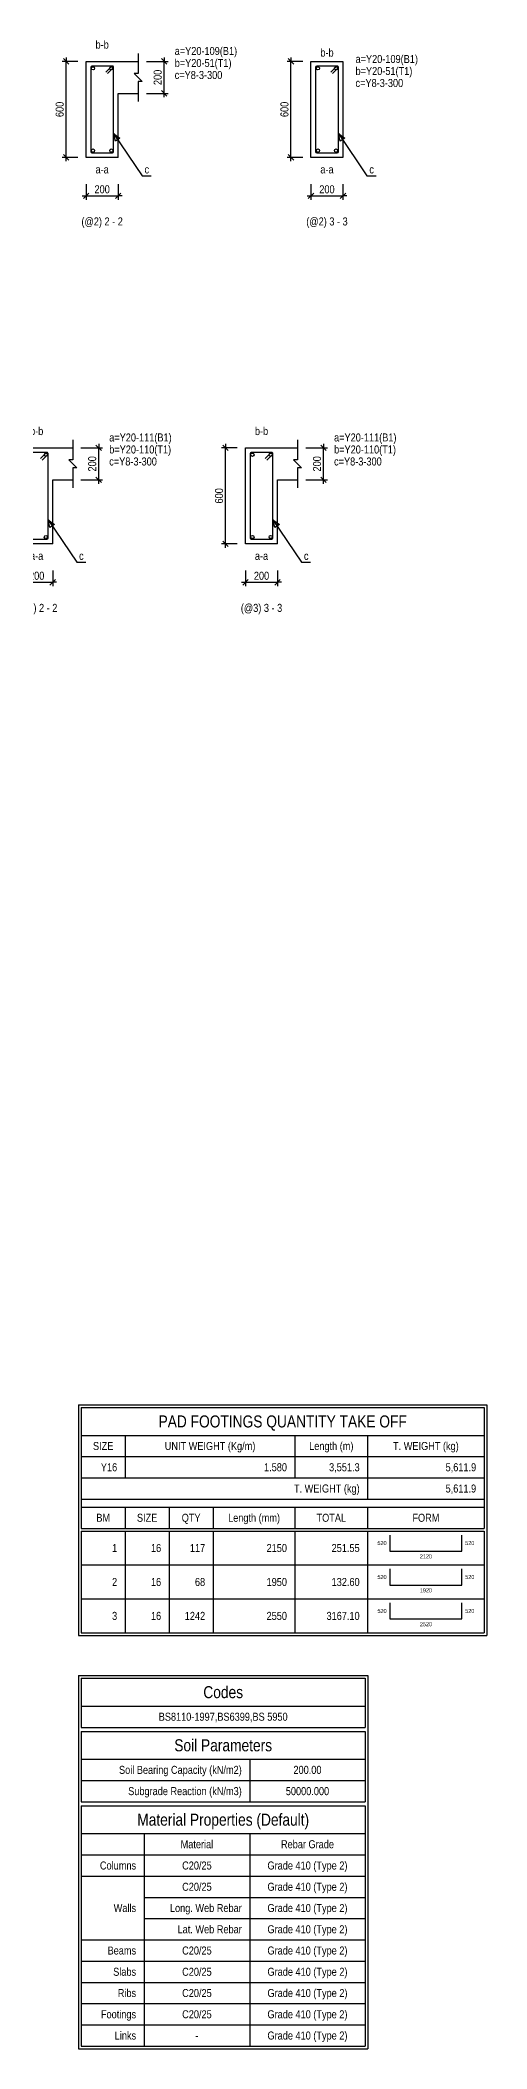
# Model space of a CAD drawing. Extents: x 0 to 206258, y -403073 to 0.
# Drawn here: x 47675 to 53258, y -402643 to -377539 of the extents above; entities that cross this region are included whole.
import ezdxf
from ezdxf.enums import TextEntityAlignment as Align

# ---------------------------------------------------------------- set-up
doc = ezdxf.new("R2010")
doc.units = 0
doc.header["$LTSCALE"] = 1000
for name, color, linetype, true_color in [('Beam Line(D)', 112, 'Continuous', 0x00bd5e), ('Link Label', 94, 'Continuous', 0x008100), ('Quantity Table Line', 171, 'Continuous', 0xaaaaff), ('Quantity Table Rebar Line', 112, 'Continuous', 0x00bd5e), ('Quantity Table Text', 8, 'Continuous', 0x414141)]:
    doc.layers.add(name, color=color, linetype=linetype, true_color=true_color)
for name, color, linetype in [('Break Line', 5, 'Continuous'), ('Dimension Line', 5, 'Continuous'), ('Leader Line', 5, 'Continuous'), ('Link Line', 3, 'Continuous'), ('Quantity Table Header', 1, 'Continuous'), ('Quantity Table Title', 1, 'Continuous'), ('Rebar Label', 6, 'Continuous'), ('Rebar Line', 7, 'Continuous'), ('Section Label', 1, 'Continuous'), ('Section Small Text', 5, 'Continuous'), ('Top Rebar Label', 6, 'Continuous')]:
    doc.layers.add(name, color=color, linetype=linetype)
doc.styles.add('Dimension Text', font='ARIALN.TTF', dxfattribs={"height": 100})
doc.styles.add('Link Label', font='ARIALN.TTF', dxfattribs={"height": 100})
doc.styles.add('Quantity Table Header', font='ARIALN.TTF', dxfattribs={"height": 100})
doc.styles.add('Quantity Table Text', font='ARIALN.TTF', dxfattribs={"height": 100})
doc.styles.add('Quantity Table Title', font='ARIALN.TTF', dxfattribs={"height": 150})
doc.styles.add('Rebar Label', font='ARIALN.TTF', dxfattribs={"height": 100})
doc.styles.add('Section Label', font='ARIALN.TTF', dxfattribs={"height": 100})
doc.styles.add('Section Small Text', font='ARIALN.TTF', dxfattribs={"height": 50})
doc.styles.add('Top Rebar Label', font='ARIALN.TTF', dxfattribs={"height": 100})
doc.dimstyles.new('BEAM', dxfattribs={"dimtxt": 100, "dimasz": 30, "dimexe": 48.3, "dimexo": 103.5, "dimgap": 30, "dimtad": 1, "dimtoh": 1, "dimdec": 1, "dimlfac": 0.5, "dimdsep": 46, "dimtxsty": 'Dimension Text', "dimblk": 'PCDIM_TICK', "dimcen": 0.09, "dimclrd": 5, "dimclre": 5, "dimclrt": 5, "dimadec": 1, "dimazin": 0, "dimtp": 1, "dimtm": 1, "dimtfac": 1, "dimtdec": 4, "dimtofl": 0, "dimtmove": 0, "dimatfit": 3, "dimfxl": 1, "dimtolj": 1, "dimtzin": 0, "dimarcsym": 0})

# ---------------------------------------------------------------- blocks, each defined once
blk = doc.blocks.new('PCDIM_TICK')
at = {"layer": 'Dimension Line', "color": 0, "transparency": 33554687}
for p, q in [((1.15, 1.15), (-1.15, -1.15)), ((1.61, 0), (0, 0))]:
    blk.add_line(p, q, dxfattribs=at)
blk = doc.blocks.new('*U4425')
at = {"layer": 'Dimension Line', "color": 5, "true_color": 0x0000ff, "transparency": 16777216}
for p, q in [((49004, -377804), (49274, -377804)), ((49225, -378204), (49225, -377804)), ((49004, -378204), (49274, -378204))]:
    blk.add_line(p, q, dxfattribs=at)
at = {"layer": 'Dimension Line', "color": 5, "true_color": 0x0000ff, "transparency": 16777216, "xscale": 30, "yscale": 30}
for p, rotation in [((49225, -377804), 89.99999999999447), ((49225, -378204), 269.9999999999834)]:
    blk.add_blockref('PCDIM_TICK', p, dxfattribs=dict(at, rotation=rotation))
at = {"layer": 'Dimension Line', "color": 5, "true_color": 0x0000ff, "transparency": 16777216, "insert": (49195, -378004), "char_height": 100, "width": 182.77, "attachment_point": 8, "rotation": 90, "style": 'Dimension Text'}
blk.add_mtext('200', dxfattribs=at)
blk = doc.blocks.new('*U4426')
at = {"layer": 'Dimension Line', "color": 5, "true_color": 0x0000ff, "transparency": 16777216}
for p, q in [((48147, -377804), (47952, -377804)), ((48000, -379004), (48000, -377804)), ((48147, -379004), (47952, -379004))]:
    blk.add_line(p, q, dxfattribs=at)
at = {"layer": 'Dimension Line', "color": 5, "true_color": 0x0000ff, "transparency": 16777216, "xscale": 30, "yscale": 30}
for p, rotation in [((48000, -377804), 89.99999999999447), ((48000, -379004), 269.9999999999834)]:
    blk.add_blockref('PCDIM_TICK', p, dxfattribs=dict(at, rotation=rotation))
at = {"layer": 'Dimension Line', "color": 5, "true_color": 0x0000ff, "transparency": 16777216, "insert": (47970, -378404), "char_height": 100, "width": 181.97, "attachment_point": 8, "rotation": 90, "style": 'Dimension Text'}
blk.add_mtext('600', dxfattribs=at)
blk = doc.blocks.new('*U4427')
at = {"layer": 'Dimension Line', "color": 5, "true_color": 0x0000ff, "transparency": 16777216}
for p, q in [((48250, -379338), (48250, -379533)), ((48250, -379484), (48650, -379484)), ((48650, -379338), (48650, -379533))]:
    blk.add_line(p, q, dxfattribs=at)
at = {"layer": 'Dimension Line', "color": 5, "true_color": 0x0000ff, "transparency": 16777216, "xscale": 30, "yscale": 30, "rotation": 180.0000000000004}
blk.add_blockref('PCDIM_TICK', (48250, -379484), dxfattribs=at)
at = {"layer": 'Dimension Line', "color": 5, "true_color": 0x0000ff, "transparency": 16777216, "xscale": 30, "yscale": 30}
blk.add_blockref('PCDIM_TICK', (48650, -379484), dxfattribs=at)
at = {"layer": 'Dimension Line', "color": 5, "true_color": 0x0000ff, "transparency": 16777216, "insert": (48450, -379454), "char_height": 100, "width": 182.77, "attachment_point": 8, "style": 'Dimension Text'}
blk.add_mtext('200', dxfattribs=at)
blk = doc.blocks.new('*U4428')
at = {"layer": 'Dimension Line', "color": 5, "true_color": 0x0000ff, "transparency": 16777216}
for p, q in [((50957, -377804), (50762, -377804)), ((50810, -379004), (50810, -377804)), ((50957, -379004), (50762, -379004))]:
    blk.add_line(p, q, dxfattribs=at)
at = {"layer": 'Dimension Line', "color": 5, "true_color": 0x0000ff, "transparency": 16777216, "xscale": 30, "yscale": 30}
for p, rotation in [((50810, -377804), 89.99999999999447), ((50810, -379004), 269.9999999999834)]:
    blk.add_blockref('PCDIM_TICK', p, dxfattribs=dict(at, rotation=rotation))
at = {"layer": 'Dimension Line', "color": 5, "true_color": 0x0000ff, "transparency": 16777216, "insert": (50780, -378404), "char_height": 100, "width": 181.97, "attachment_point": 8, "rotation": 90, "style": 'Dimension Text'}
blk.add_mtext('600', dxfattribs=at)
blk = doc.blocks.new('*U4429')
at = {"layer": 'Dimension Line', "color": 5, "true_color": 0x0000ff, "transparency": 16777216}
for p, q in [((51060, -379338), (51060, -379533)), ((51060, -379484), (51460, -379484)), ((51460, -379338), (51460, -379533))]:
    blk.add_line(p, q, dxfattribs=at)
at = {"layer": 'Dimension Line', "color": 5, "true_color": 0x0000ff, "transparency": 16777216, "xscale": 30, "yscale": 30, "rotation": 180.0000000000004}
blk.add_blockref('PCDIM_TICK', (51060, -379484), dxfattribs=at)
at = {"layer": 'Dimension Line', "color": 5, "true_color": 0x0000ff, "transparency": 16777216, "xscale": 30, "yscale": 30}
blk.add_blockref('PCDIM_TICK', (51460, -379484), dxfattribs=at)
at = {"layer": 'Dimension Line', "color": 5, "true_color": 0x0000ff, "transparency": 16777216, "insert": (51260, -379454), "char_height": 100, "width": 182.77, "attachment_point": 8, "style": 'Dimension Text'}
blk.add_mtext('200', dxfattribs=at)
blk = doc.blocks.new('*U4460')
at = {"layer": 'Dimension Line', "color": 5, "true_color": 0x0000ff, "transparency": 16777216}
for p, q in [((48185, -382634), (48455, -382634)), ((48407, -383034), (48407, -382634)), ((48185, -383034), (48455, -383034))]:
    blk.add_line(p, q, dxfattribs=at)
at = {"layer": 'Dimension Line', "color": 5, "true_color": 0x0000ff, "transparency": 16777216, "xscale": 30, "yscale": 30}
for p, rotation in [((48407, -382634), 89.99999999999447), ((48407, -383034), 269.9999999999834)]:
    blk.add_blockref('PCDIM_TICK', p, dxfattribs=dict(at, rotation=rotation))
at = {"layer": 'Dimension Line', "color": 5, "true_color": 0x0000ff, "transparency": 16777216, "insert": (48377, -382834), "char_height": 100, "width": 182.77, "attachment_point": 8, "rotation": 90, "style": 'Dimension Text'}
blk.add_mtext('200', dxfattribs=at)
blk = doc.blocks.new('*U4462')
at = {"layer": 'Dimension Line', "color": 5, "true_color": 0x0000ff, "transparency": 16777216}
for p, q in [((47432, -384168), (47432, -384363)), ((47432, -384314), (47832, -384314)), ((47832, -384168), (47832, -384363))]:
    blk.add_line(p, q, dxfattribs=at)
at = {"layer": 'Dimension Line', "color": 5, "true_color": 0x0000ff, "transparency": 16777216, "xscale": 30, "yscale": 30, "rotation": 180.0000000000004}
blk.add_blockref('PCDIM_TICK', (47432, -384314), dxfattribs=at)
at = {"layer": 'Dimension Line', "color": 5, "true_color": 0x0000ff, "transparency": 16777216, "xscale": 30, "yscale": 30}
blk.add_blockref('PCDIM_TICK', (47832, -384314), dxfattribs=at)
at = {"layer": 'Dimension Line', "color": 5, "true_color": 0x0000ff, "transparency": 16777216, "insert": (47632, -384284), "char_height": 100, "width": 182.77, "attachment_point": 8, "style": 'Dimension Text'}
blk.add_mtext('200', dxfattribs=at)
blk = doc.blocks.new('*U4463')
at = {"layer": 'Dimension Line', "color": 5, "true_color": 0x0000ff, "transparency": 16777216}
for p, q in [((50996, -382634), (51265, -382634)), ((51217, -383034), (51217, -382634)), ((50996, -383034), (51265, -383034))]:
    blk.add_line(p, q, dxfattribs=at)
at = {"layer": 'Dimension Line', "color": 5, "true_color": 0x0000ff, "transparency": 16777216, "xscale": 30, "yscale": 30}
for p, rotation in [((51217, -382634), 89.99999999999447), ((51217, -383034), 269.9999999999834)]:
    blk.add_blockref('PCDIM_TICK', p, dxfattribs=dict(at, rotation=rotation))
at = {"layer": 'Dimension Line', "color": 5, "true_color": 0x0000ff, "transparency": 16777216, "insert": (51187, -382834), "char_height": 100, "width": 182.77, "attachment_point": 8, "rotation": 90, "style": 'Dimension Text'}
blk.add_mtext('200', dxfattribs=at)
blk = doc.blocks.new('*U4464')
at = {"layer": 'Dimension Line', "color": 5, "true_color": 0x0000ff, "transparency": 16777216}
for p, q in [((50139, -382634), (49944, -382634)), ((49992, -383834), (49992, -382634)), ((50139, -383834), (49944, -383834))]:
    blk.add_line(p, q, dxfattribs=at)
at = {"layer": 'Dimension Line', "color": 5, "true_color": 0x0000ff, "transparency": 16777216, "xscale": 30, "yscale": 30}
for p, rotation in [((49992, -382634), 89.99999999999447), ((49992, -383834), 269.9999999999834)]:
    blk.add_blockref('PCDIM_TICK', p, dxfattribs=dict(at, rotation=rotation))
at = {"layer": 'Dimension Line', "color": 5, "true_color": 0x0000ff, "transparency": 16777216, "insert": (49962, -383234), "char_height": 100, "width": 181.97, "attachment_point": 8, "rotation": 90, "style": 'Dimension Text'}
blk.add_mtext('600', dxfattribs=at)
blk = doc.blocks.new('*U4465')
at = {"layer": 'Dimension Line', "color": 5, "true_color": 0x0000ff, "transparency": 16777216}
for p, q in [((50242, -384168), (50242, -384363)), ((50242, -384314), (50642, -384314)), ((50642, -384168), (50642, -384363))]:
    blk.add_line(p, q, dxfattribs=at)
at = {"layer": 'Dimension Line', "color": 5, "true_color": 0x0000ff, "transparency": 16777216, "xscale": 30, "yscale": 30, "rotation": 180.0000000000004}
blk.add_blockref('PCDIM_TICK', (50242, -384314), dxfattribs=at)
at = {"layer": 'Dimension Line', "color": 5, "true_color": 0x0000ff, "transparency": 16777216, "xscale": 30, "yscale": 30}
blk.add_blockref('PCDIM_TICK', (50642, -384314), dxfattribs=at)
at = {"layer": 'Dimension Line', "color": 5, "true_color": 0x0000ff, "transparency": 16777216, "insert": (50442, -384284), "char_height": 100, "width": 182.77, "attachment_point": 8, "style": 'Dimension Text'}
blk.add_mtext('200', dxfattribs=at)

msp = doc.modelspace()

# ---------------------------------------------------------------- linework, layer by layer
at = {"layer": 'Beam Line(D)', "transparency": 33554687}
for points in [[(48250.217, -377804.284), (48650.217, -377804.284)], [(48650.217, -379004.284), (48250.217, -379004.284), (48250.217, -377804.284)], [(48650.217, -377804.284), (48650.217, -377804.284)], [(48650.217, -377804.284), (48900.217, -377804.284)], [(51060.456, -377804.284), (51460.456, -377804.284), (51460.456, -379004.284), (51060.456, -379004.284), (51060.456, -377804.284)], [(48650.217, -379004.284), (48650.217, -378204.284), (48900.217, -378204.284)], [(47431.925, -382634.284), (47831.925, -382634.284)], [(47831.925, -383834.284), (47431.925, -383834.284), (47431.925, -382634.284)], [(47831.925, -382634.284), (47831.925, -382634.284)], [(47831.925, -382634.284), (48081.925, -382634.284)], [(50242.164, -382634.284), (50642.164, -382634.284)], [(50642.164, -383834.284), (50242.164, -383834.284), (50242.164, -382634.284)], [(50642.164, -382634.284), (50642.164, -382634.284)], [(50642.164, -382634.284), (50892.164, -382634.284)], [(47831.925, -383834.284), (47831.925, -383034.284), (48081.925, -383034.284)], [(50642.164, -383834.284), (50642.164, -383034.284), (50892.164, -383034.284)]]:
    msp.add_lwpolyline(points, dxfattribs=at)
at = {"layer": 'Break Line', "transparency": 33554687}
for points in [[(48900.217, -377704.284), (48900.217, -377954.284), (48850.217, -377954.284), (48950.217, -378054.284), (48900.217, -378054.284), (48900.217, -378304.284)], [(48081.925, -382534.284), (48081.925, -382784.284), (48031.925, -382784.284), (48131.925, -382884.284), (48081.925, -382884.284), (48081.925, -383134.284)], [(50892.164, -382534.284), (50892.164, -382784.284), (50842.164, -382784.284), (50942.164, -382884.284), (50892.164, -382884.284), (50892.164, -383134.284)]]:
    msp.add_lwpolyline(points, dxfattribs=at)
at = {"layer": 'Leader Line', "transparency": 33554687}
for points in [[(48673.158, -378763.009), (48616.474, -378801.298), (48592.217, -378704.284), (48673.158, -378763.009)], [(48592.217, -378704.284), (48950.217, -379234.284), (49063.346, -379234.284)], [(51483.396, -378763.008), (51426.712, -378801.297), (51402.456, -378704.283), (51483.396, -378763.008)], [(51402.456, -378704.283), (51760.456, -379234.284), (51873.585, -379234.284)], [(47854.866, -383593.009), (47798.182, -383631.298), (47773.926, -383534.284), (47854.866, -383593.009)], [(47773.926, -383534.284), (48131.925, -384064.284), (48245.055, -384064.284)], [(50665.105, -383593.009), (50608.421, -383631.297), (50584.164, -383534.284), (50665.105, -383593.009)], [(50584.164, -383534.284), (50942.164, -384064.284), (51055.293, -384064.284)]]:
    msp.add_lwpolyline(points, dxfattribs=at)
at = {"layer": 'Link Line', "transparency": 33554687}
for points in [[(48517.406, -377956.894), (48588.117, -377886.183, 0.668178638), (48578.217, -377862.284), (48322.217, -377862.284, 0.414213562), (48308.217, -377876.284), (48308.217, -378932.284, 0.414213562), (48322.217, -378946.284), (48578.217, -378946.284, 0.414213562), (48592.217, -378932.284), (48592.217, -377876.284, 0.668178638), (48568.318, -377866.384), (48497.607, -377937.095)], [(51327.645, -377956.894), (51398.355, -377886.183, 0.668178638), (51388.456, -377862.284), (51132.456, -377862.284, 0.414213562), (51118.456, -377876.284), (51118.456, -378932.284, 0.414213562), (51132.456, -378946.284), (51388.456, -378946.284, 0.414213562), (51402.456, -378932.284), (51402.456, -377876.284, 0.668178638), (51378.556, -377866.384), (51307.846, -377937.095)], [(47699.114, -382786.894), (47769.825, -382716.183, 0.668178638), (47759.925, -382692.284), (47503.925, -382692.284, 0.414213562), (47489.925, -382706.284), (47489.925, -383762.284, 0.414213562), (47503.925, -383776.284), (47759.925, -383776.284, 0.414213562), (47773.925, -383762.284), (47773.925, -382706.284, 0.668178638), (47750.026, -382696.384), (47679.315, -382767.095)], [(50509.353, -382786.894), (50580.064, -382716.183, 0.668178638), (50570.164, -382692.284), (50314.164, -382692.284, 0.414213562), (50300.164, -382706.284), (50300.164, -383762.284, 0.414213562), (50314.164, -383776.284), (50570.164, -383776.284, 0.414213562), (50584.164, -383762.284), (50584.164, -382706.284, 0.668178638), (50560.265, -382696.384), (50489.554, -382767.095)]]:
    msp.add_lwpolyline(points, format="xyb", dxfattribs=at)
at = {"layer": 'Quantity Table Line', "transparency": 33554687}
for points in [[(48154.79, -394594.284), (53258.305, -394594.284)], [(48154.79, -394594.284), (48154.79, -397477.877)], [(48188.124, -394627.617), (53224.972, -394627.617)], [(48188.124, -394627.617), (48188.124, -394976.054)], [(53224.972, -394627.617), (53224.972, -394976.054)], [(53258.305, -394594.284), (53258.305, -397477.877)], [(48188.124, -394976.054), (53224.972, -394976.054)], [(48188.124, -394976.054), (48737.842, -394976.054)], [(48188.124, -394976.054), (48188.124, -395241.679)], [(48737.842, -394976.054), (48737.842, -395241.679)], [(48737.842, -394976.054), (50860.237, -394976.054)], [(48737.842, -394976.054), (48737.842, -395241.679)], [(50860.237, -394976.054), (50860.237, -395241.679)], [(50860.237, -394976.054), (51768.614, -394976.054)], [(50860.237, -394976.054), (50860.237, -395241.679)], [(51768.614, -394976.054), (51768.614, -395241.679)], [(51768.614, -394976.054), (53224.972, -394976.054)], [(51768.614, -394976.054), (51768.614, -395241.679)], [(53224.972, -394976.054), (53224.972, -395241.679)], [(48188.124, -395241.679), (48737.842, -395241.679)], [(48188.124, -395241.679), (48737.842, -395241.679)], [(48188.124, -395241.679), (48188.124, -395507.304)], [(48737.842, -395241.679), (50860.237, -395241.679)], [(48737.842, -395241.679), (48737.842, -395507.304)], [(48737.842, -395241.679), (50860.237, -395241.679)], [(48737.842, -395241.679), (48737.842, -395507.304)], [(50860.237, -395241.679), (51768.614, -395241.679)], [(50860.237, -395241.679), (50860.237, -395507.304)], [(50860.237, -395241.679), (51768.614, -395241.679)], [(50860.237, -395241.679), (50860.237, -395507.304)], [(51768.614, -395241.679), (53224.972, -395241.679)], [(51768.614, -395241.679), (51768.614, -395507.304)], [(51768.614, -395241.679), (53224.972, -395241.679)], [(51768.614, -395241.679), (51768.614, -395507.304)], [(53224.972, -395241.679), (53224.972, -395507.304)], [(48188.124, -395507.304), (48737.842, -395507.304)], [(48188.124, -395507.304), (51768.614, -395507.304)], [(48188.124, -395507.304), (48188.124, -395772.929)], [(48737.842, -395507.304), (50860.237, -395507.304)], [(50860.237, -395507.304), (51768.614, -395507.304)], [(51768.614, -395507.304), (53224.972, -395507.304)], [(51768.614, -395507.304), (51768.614, -395772.929)], [(51768.614, -395507.304), (53224.972, -395507.304)], [(51768.614, -395507.304), (51768.614, -395772.929)], [(53224.972, -395507.304), (53224.972, -395772.929)], [(48188.124, -395772.929), (51768.614, -395772.929)], [(48188.124, -395772.929), (53224.972, -395772.929)], [(48188.124, -395772.929), (48188.124, -395872.929)], [(48188.124, -395872.929), (53224.972, -395872.929)], [(48188.124, -395872.929), (48737.842, -395872.929)], [(48188.124, -395872.929), (48188.124, -396138.554)], [(48737.842, -395872.929), (48737.842, -396138.554)], [(48737.842, -395872.929), (49287.559, -395872.929)], [(48737.842, -395872.929), (48737.842, -396138.554)], [(49287.559, -395872.929), (49287.559, -396138.554)], [(49287.559, -395872.929), (49837.472, -395872.929)], [(49287.559, -395872.929), (49287.559, -396138.554)], [(49837.472, -395872.929), (49837.472, -396138.554)], [(49837.472, -395872.929), (50860.237, -395872.929)], [(49837.472, -395872.929), (49837.472, -396138.554)], [(50860.237, -395872.929), (50860.237, -396138.554)], [(50860.237, -395872.929), (51768.614, -395872.929)], [(50860.237, -395872.929), (50860.237, -396138.554)], [(51768.614, -395772.929), (53224.972, -395772.929)], [(51768.614, -395872.929), (51768.614, -396138.554)], [(51768.614, -395872.929), (53224.972, -395872.929)], [(51768.614, -395872.929), (51768.614, -396138.554)], [(53224.972, -395772.929), (53224.972, -395872.929)], [(53224.972, -395872.929), (53224.972, -396138.554)], [(48188.124, -396138.554), (48737.842, -396138.554)], [(48737.842, -396138.554), (49287.559, -396138.554)], [(49287.559, -396138.554), (49837.472, -396138.554)], [(49837.472, -396138.554), (50860.237, -396138.554)], [(50860.237, -396138.554), (51768.614, -396138.554)], [(51768.614, -396138.554), (53224.972, -396138.554)], [(48188.124, -396171.888), (48737.842, -396171.888)], [(48188.124, -396171.888), (48188.124, -396596.106)], [(48737.842, -396171.888), (48737.842, -396596.106)], [(48737.842, -396171.888), (49287.559, -396171.888)], [(48737.842, -396171.888), (48737.842, -396596.106)], [(49287.559, -396171.888), (49287.559, -396596.106)], [(49287.559, -396171.888), (49837.472, -396171.888)], [(49287.559, -396171.888), (49287.559, -396596.106)], [(49837.472, -396171.888), (49837.472, -396596.106)], [(49837.472, -396171.888), (50860.237, -396171.888)], [(49837.472, -396171.888), (49837.472, -396596.106)], [(50860.237, -396171.888), (50860.237, -396596.106)], [(50860.237, -396171.888), (51768.614, -396171.888)], [(50860.237, -396171.888), (50860.237, -396596.106)], [(51768.614, -396171.888), (51768.614, -396596.106)], [(51768.614, -396171.888), (53224.972, -396171.888)], [(51768.614, -396171.888), (51768.614, -396596.106)], [(53224.972, -396171.888), (53224.972, -396596.106)], [(48188.124, -396596.106), (48737.842, -396596.106)], [(48188.124, -396596.106), (48737.842, -396596.106)], [(48188.124, -396596.106), (48188.124, -397020.325)], [(48737.842, -396596.106), (49287.559, -396596.106)], [(48737.842, -396596.106), (48737.842, -397020.325)], [(48737.842, -396596.106), (49287.559, -396596.106)], [(48737.842, -396596.106), (48737.842, -397020.325)], [(49287.559, -396596.106), (49837.472, -396596.106)], [(49287.559, -396596.106), (49287.559, -397020.325)], [(49287.559, -396596.106), (49837.472, -396596.106)], [(49287.559, -396596.106), (49287.559, -397020.325)], [(49837.472, -396596.106), (50860.237, -396596.106)], [(49837.472, -396596.106), (49837.472, -397020.325)], [(49837.472, -396596.106), (50860.237, -396596.106)], [(49837.472, -396596.106), (49837.472, -397020.325)], [(50860.237, -396596.106), (51768.614, -396596.106)], [(50860.237, -396596.106), (50860.237, -397020.325)], [(50860.237, -396596.106), (51768.614, -396596.106)], [(50860.237, -396596.106), (50860.237, -397020.325)], [(51768.614, -396596.106), (53224.972, -396596.106)], [(51768.614, -396596.106), (51768.614, -397020.325)], [(51768.614, -396596.106), (53224.972, -396596.106)], [(51768.614, -396596.106), (51768.614, -397020.325)], [(53224.972, -396596.106), (53224.972, -397020.325)], [(48188.124, -397020.325), (48737.842, -397020.325)], [(48188.124, -397020.325), (48737.842, -397020.325)], [(48188.124, -397020.325), (48188.124, -397444.544)], [(48737.842, -397020.325), (49287.559, -397020.325)], [(48737.842, -397020.325), (48737.842, -397444.544)], [(48737.842, -397020.325), (49287.559, -397020.325)], [(48737.842, -397020.325), (48737.842, -397444.544)], [(49287.559, -397020.325), (49837.472, -397020.325)], [(49287.559, -397020.325), (49287.559, -397444.544)], [(49287.559, -397020.325), (49837.472, -397020.325)], [(49287.559, -397020.325), (49287.559, -397444.544)], [(49837.472, -397020.325), (50860.237, -397020.325)], [(49837.472, -397020.325), (49837.472, -397444.544)], [(49837.472, -397020.325), (50860.237, -397020.325)], [(49837.472, -397020.325), (49837.472, -397444.544)], [(50860.237, -397020.325), (51768.614, -397020.325)], [(50860.237, -397020.325), (50860.237, -397444.544)], [(50860.237, -397020.325), (51768.614, -397020.325)], [(50860.237, -397020.325), (50860.237, -397444.544)], [(51768.614, -397020.325), (53224.972, -397020.325)], [(51768.614, -397020.325), (51768.614, -397444.544)], [(51768.614, -397020.325), (53224.972, -397020.325)], [(51768.614, -397020.325), (51768.614, -397444.544)], [(53224.972, -397020.325), (53224.972, -397444.544)], [(48154.79, -397477.877), (53258.305, -397477.877)], [(48188.124, -397444.544), (48737.842, -397444.544)], [(48737.842, -397444.544), (49287.559, -397444.544)], [(49287.559, -397444.544), (49837.472, -397444.544)], [(49837.472, -397444.544), (50860.237, -397444.544)], [(50860.237, -397444.544), (51768.614, -397444.544)], [(51768.614, -397444.544), (53224.972, -397444.544)], [(48154.79, -397977.877), (51771.196, -397977.877)], [(48154.79, -397977.877), (48154.79, -402642.98)], [(48188.124, -398011.21), (51737.862, -398011.21)], [(48188.124, -398011.21), (48188.124, -398359.648)], [(51737.862, -398011.21), (51737.862, -398359.648)], [(51771.196, -397977.877), (51771.196, -402642.98)], [(48188.124, -398359.648), (51737.862, -398359.648)], [(48188.124, -398359.648), (51737.862, -398359.648)], [(48188.124, -398359.648), (48188.124, -398625.273)], [(51737.862, -398359.648), (51737.862, -398625.273)], [(48188.124, -398625.273), (51737.862, -398625.273)], [(48188.124, -398675.273), (51737.862, -398675.273)], [(48188.124, -398675.273), (48188.124, -399023.71)], [(51737.862, -398675.273), (51737.862, -399023.71)], [(48188.124, -399023.71), (51737.862, -399023.71)], [(48188.124, -399023.71), (50295.111, -399023.71)], [(48188.124, -399023.71), (48188.124, -399289.335)], [(50295.111, -399023.71), (50295.111, -399289.335)], [(50295.111, -399023.71), (51737.862, -399023.71)], [(50295.111, -399023.71), (50295.111, -399289.335)], [(51737.862, -399023.71), (51737.862, -399289.335)], [(48188.124, -399289.335), (50295.111, -399289.335)], [(48188.124, -399289.335), (50295.111, -399289.335)], [(48188.124, -399289.335), (48188.124, -399554.96)], [(50295.111, -399289.335), (51737.862, -399289.335)], [(50295.111, -399289.335), (50295.111, -399554.96)], [(50295.111, -399289.335), (51737.862, -399289.335)], [(50295.111, -399289.335), (50295.111, -399554.96)], [(51737.862, -399289.335), (51737.862, -399554.96)], [(48188.124, -399554.96), (50295.111, -399554.96)], [(48188.124, -399604.96), (51737.862, -399604.96)], [(48188.124, -399604.96), (48188.124, -399953.398)], [(50295.111, -399554.96), (51737.862, -399554.96)], [(51737.862, -399604.96), (51737.862, -399953.398)], [(48188.124, -399953.398), (51737.862, -399953.398)], [(48188.124, -399953.398), (48974.43, -399953.398)], [(48188.124, -399953.398), (48188.124, -400219.023)], [(48974.43, -399953.398), (48974.43, -400219.023)], [(48974.43, -399953.398), (50295.111, -399953.398)], [(48974.43, -399953.398), (48974.43, -400219.023)], [(50295.111, -399953.398), (50295.111, -400219.023)], [(50295.111, -399953.398), (51737.862, -399953.398)], [(50295.111, -399953.398), (50295.111, -400219.023)], [(51737.862, -399953.398), (51737.862, -400219.023)], [(48188.124, -400219.023), (48974.43, -400219.023)], [(48188.124, -400219.023), (48974.43, -400219.023)], [(48188.124, -400219.023), (48188.124, -400484.648)], [(48974.43, -400219.023), (50295.111, -400219.023)], [(48974.43, -400219.023), (48974.43, -400484.648)], [(48974.43, -400219.023), (50295.111, -400219.023)], [(48974.43, -400219.023), (48974.43, -400484.648)], [(50295.111, -400219.023), (51737.862, -400219.023)], [(50295.111, -400219.023), (50295.111, -400484.648)], [(50295.111, -400219.023), (51737.862, -400219.023)], [(50295.111, -400219.023), (50295.111, -400484.648)], [(51737.862, -400219.023), (51737.862, -400484.648)], [(48188.124, -400484.648), (48974.43, -400484.648)], [(48188.124, -400484.648), (48974.43, -400484.648)], [(48188.124, -400484.648), (48188.124, -401281.522)], [(48974.43, -400484.648), (50295.111, -400484.648)], [(48974.43, -400484.648), (48974.43, -401281.522)], [(48974.43, -400484.648), (50295.111, -400484.648)], [(48974.43, -400484.648), (48974.43, -400750.272)], [(50295.111, -400484.648), (51737.862, -400484.648)], [(50295.111, -400484.648), (50295.111, -400750.272)], [(50295.111, -400484.648), (51737.862, -400484.648)], [(50295.111, -400484.648), (50295.111, -400750.272)], [(51737.862, -400484.648), (51737.862, -400750.272)], [(48974.43, -400750.272), (50295.111, -400750.272)], [(48974.43, -400750.272), (50295.111, -400750.272)], [(48974.43, -400750.272), (48974.43, -401015.897)], [(50295.111, -400750.272), (51737.862, -400750.272)], [(50295.111, -400750.272), (50295.111, -401015.897)], [(50295.111, -400750.272), (51737.862, -400750.272)], [(50295.111, -400750.272), (50295.111, -401015.897)], [(51737.862, -400750.272), (51737.862, -401015.897)], [(48974.43, -401015.897), (50295.111, -401015.897)], [(48974.43, -401015.897), (50295.111, -401015.897)], [(48974.43, -401015.897), (48974.43, -401281.522)], [(50295.111, -401015.897), (51737.862, -401015.897)], [(50295.111, -401015.897), (50295.111, -401281.522)], [(50295.111, -401015.897), (51737.862, -401015.897)], [(50295.111, -401015.897), (50295.111, -401281.522)], [(51737.862, -401015.897), (51737.862, -401281.522)], [(48188.124, -401281.522), (48974.43, -401281.522)], [(48188.124, -401281.522), (48974.43, -401281.522)], [(48188.124, -401281.522), (48188.124, -401547.147)], [(48974.43, -401281.522), (50295.111, -401281.522)], [(48974.43, -401281.522), (48974.43, -401547.147)], [(48974.43, -401281.522), (50295.111, -401281.522)], [(48974.43, -401281.522), (48974.43, -401547.147)], [(50295.111, -401281.522), (51737.862, -401281.522)], [(50295.111, -401281.522), (50295.111, -401547.147)], [(50295.111, -401281.522), (51737.862, -401281.522)], [(50295.111, -401281.522), (50295.111, -401547.147)], [(51737.862, -401281.522), (51737.862, -401547.147)], [(48188.124, -401547.147), (48974.43, -401547.147)], [(48188.124, -401547.147), (48974.43, -401547.147)], [(48188.124, -401547.147), (48188.124, -401812.772)], [(48974.43, -401547.147), (50295.111, -401547.147)], [(48974.43, -401547.147), (48974.43, -401812.772)], [(48974.43, -401547.147), (50295.111, -401547.147)], [(48974.43, -401547.147), (48974.43, -401812.772)], [(50295.111, -401547.147), (51737.862, -401547.147)], [(50295.111, -401547.147), (50295.111, -401812.772)], [(50295.111, -401547.147), (51737.862, -401547.147)], [(50295.111, -401547.147), (50295.111, -401812.772)], [(51737.862, -401547.147), (51737.862, -401812.772)], [(48188.124, -401812.772), (48974.43, -401812.772)], [(48188.124, -401812.772), (48974.43, -401812.772)], [(48188.124, -401812.772), (48188.124, -402078.397)], [(48974.43, -401812.772), (50295.111, -401812.772)], [(48974.43, -401812.772), (48974.43, -402078.397)], [(48974.43, -401812.772), (50295.111, -401812.772)], [(48974.43, -401812.772), (48974.43, -402078.397)], [(50295.111, -401812.772), (51737.862, -401812.772)], [(50295.111, -401812.772), (50295.111, -402078.397)], [(50295.111, -401812.772), (51737.862, -401812.772)], [(50295.111, -401812.772), (50295.111, -402078.397)], [(51737.862, -401812.772), (51737.862, -402078.397)], [(48188.124, -402078.397), (48974.43, -402078.397)], [(48188.124, -402078.397), (48974.43, -402078.397)], [(48188.124, -402078.397), (48188.124, -402344.022)], [(48974.43, -402078.397), (50295.111, -402078.397)], [(48974.43, -402078.397), (48974.43, -402344.022)], [(48974.43, -402078.397), (50295.111, -402078.397)], [(48974.43, -402078.397), (48974.43, -402344.022)], [(50295.111, -402078.397), (51737.862, -402078.397)], [(50295.111, -402078.397), (50295.111, -402344.022)], [(50295.111, -402078.397), (51737.862, -402078.397)], [(50295.111, -402078.397), (50295.111, -402344.022)], [(51737.862, -402078.397), (51737.862, -402344.022)], [(48188.124, -402344.022), (48974.43, -402344.022)], [(48188.124, -402344.022), (48974.43, -402344.022)], [(48188.124, -402344.022), (48188.124, -402609.647)], [(48974.43, -402344.022), (50295.111, -402344.022)], [(48974.43, -402344.022), (48974.43, -402609.647)], [(48974.43, -402344.022), (50295.111, -402344.022)], [(48974.43, -402344.022), (48974.43, -402609.647)], [(50295.111, -402344.022), (51737.862, -402344.022)], [(50295.111, -402344.022), (50295.111, -402609.647)], [(50295.111, -402344.022), (51737.862, -402344.022)], [(50295.111, -402344.022), (50295.111, -402609.647)], [(51737.862, -402344.022), (51737.862, -402609.647)], [(48154.79, -402642.98), (51771.196, -402642.98)], [(48188.124, -402609.647), (48974.43, -402609.647)], [(48974.43, -402609.647), (50295.111, -402609.647)], [(50295.111, -402609.647), (51737.862, -402609.647)]]:
    msp.add_lwpolyline(points, dxfattribs=at)
at = {"layer": 'Quantity Table Rebar Line', "transparency": 33554687}
for points in [[(52046.793, -396221.888), (52046.793, -396421.888), (52946.793, -396421.888), (52946.793, -396221.888)], [(52046.793, -396646.106), (52046.793, -396846.106), (52946.793, -396846.106), (52946.793, -396646.106)], [(52046.793, -397070.325), (52046.793, -397270.325), (52946.793, -397270.325), (52946.793, -397070.325)]]:
    msp.add_lwpolyline(points, dxfattribs=at)
at = {"layer": 'Rebar Line', "transparency": 33554687}
for centre in [(48336.217, -377890.284), (48564.217, -377890.284), (51146.456, -377890.284), (51374.456, -377890.284), (48336.217, -378918.284), (48564.217, -378918.284), (51146.456, -378918.284), (51374.456, -378918.284), (47745.925, -382720.284), (50328.164, -382720.284), (50556.164, -382720.284), (47745.925, -383748.284), (50328.164, -383748.284), (50556.164, -383748.284)]:
    msp.add_circle(centre, 20, dxfattribs=at)

# ---------------------------------------------------------------- texts
at = {"layer": 'Link Label', "transparency": 33554687, "style": 'Link Label'}
for s, p in [(' c=Y8-3-300', (49325.217, -378024.284)), (' c=Y8-3-300', (51585.456, -378124.284)), ('c', (48980.217, -379204.284)), ('c', (51790.456, -379204.284)), (' c=Y8-3-300', (48506.925, -382854.284)), (' c=Y8-3-300', (51317.164, -382854.284)), ('c', (48161.925, -384034.284)), ('c', (50972.164, -384034.284))]:
    msp.add_text(s, height=100, dxfattribs=at).set_placement(p)
at = {"layer": 'Quantity Table Header', "transparency": 33554687, "style": 'Quantity Table Header'}
for s, p in [('SIZE', (48462.983, -395108.867)), ('UNIT WEIGHT (Kg/m)', (49799.039, -395108.867)), ('Length (m)', (51314.425, -395108.867)), ('T. WEIGHT (kg)', (52496.793, -395108.867)), ('BM', (48462.983, -396005.742)), ('SIZE', (49012.7, -396005.742)), ('QTY', (49562.516, -396005.742)), ('Length (mm)', (50348.855, -396005.742)), ('TOTAL', (51314.425, -396005.742)), ('FORM', (52496.793, -396005.742)), ('Material', (49634.771, -400086.21)), ('Rebar Grade', (51016.487, -400086.21))]:
    msp.add_text(s, height=100, dxfattribs=at).set_placement(p, align=Align.MIDDLE_CENTER)
for s, p in [('T. WEIGHT (kg)', (51668.614, -395640.117)), ('5,611.9', (53124.972, -395640.117)), ('Columns', (48874.43, -400351.835)), ('Walls', (48874.43, -400883.085)), ('Long. Web Rebar', (50195.111, -400883.085)), ('Lat. Web Rebar', (50195.111, -401148.71)), ('Beams', (48874.43, -401414.335)), ('Slabs', (48874.43, -401679.96)), ('Ribs', (48874.43, -401945.585)), ('Footings', (48874.43, -402211.21)), ('Links', (48874.43, -402476.835))]:
    msp.add_text(s, height=100, dxfattribs=at).set_placement(p, align=Align.MIDDLE_RIGHT)
at = {"layer": 'Quantity Table Text', "transparency": 33554687, "style": 'Quantity Table Text'}
for s, p in [('Y16', (48637.842, -395374.492)), ('     1.580', (50760.237, -395374.492)), ('3,551.3', (51668.614, -395374.492)), ('5,611.9', (53124.972, -395374.492)), ('1', (48637.842, -396383.997)), ('16', (49187.559, -396383.997)), ('117', (49737.472, -396383.997)), ('2150', (50760.237, -396383.997)), ('251.55', (51668.614, -396383.997)), ('2', (48637.842, -396808.216)), ('16', (49187.559, -396808.216)), ('68', (49737.472, -396808.216)), ('1950', (50760.237, -396808.216)), ('132.60', (51668.614, -396808.216)), ('3', (48637.842, -397232.434)), ('16', (49187.559, -397232.434)), ('1242', (49737.472, -397232.434)), ('2550', (50760.237, -397232.434)), ('3167.10', (51668.614, -397232.434)), ('Soil Bearing Capacity (kN/m2)', (50195.111, -399156.523)), ('Subgrade Reaction (kN/m3)', (50195.111, -399422.148))]:
    msp.add_text(s, height=100, dxfattribs=at).set_placement(p, align=Align.MIDDLE_RIGHT)
for s, p in [('BS8110-1997,BS6399,BS 5950', (49962.993, -398492.46)), ('200.00', (51016.487, -399156.523)), ('50000.000', (51016.487, -399422.148)), ('C20/25', (49634.771, -400351.835)), ('Grade 410 (Type 2)', (51016.487, -400351.835)), ('C20/25', (49634.771, -400617.46)), ('Grade 410 (Type 2)', (51016.487, -400617.46)), ('Grade 410 (Type 2)', (51016.487, -400883.085)), ('Grade 410 (Type 2)', (51016.487, -401148.71)), ('C20/25', (49634.771, -401414.335)), ('Grade 410 (Type 2)', (51016.487, -401414.335)), ('C20/25', (49634.771, -401679.96)), ('Grade 410 (Type 2)', (51016.487, -401679.96)), ('C20/25', (49634.771, -401945.585)), ('Grade 410 (Type 2)', (51016.487, -401945.585)), ('C20/25', (49634.771, -402211.21)), ('Grade 410 (Type 2)', (51016.487, -402211.21)), ('-', (49634.771, -402476.835)), ('Grade 410 (Type 2)', (51016.487, -402476.835))]:
    msp.add_text(s, height=100, dxfattribs=at).set_placement(p, align=Align.MIDDLE_CENTER)
at = {"layer": 'Quantity Table Title', "transparency": 33554687, "style": 'Quantity Table Title'}
for s, p in [('PAD FOOTINGS QUANTITY TAKE OFF', (50706.548, -394801.836)), ('Codes', (49962.993, -398185.429)), ('Soil Parameters', (49962.993, -398849.492)), ('Material Properties (Default)', (49962.993, -399779.179))]:
    msp.add_text(s, height=150, dxfattribs=at).set_placement(p, align=Align.MIDDLE_CENTER)
at = {"layer": 'Rebar Label', "transparency": 33554687, "style": 'Rebar Label'}
for s, p in [('b-b', (48450.217, -377674.284)), ('b-b', (51260.456, -377774.284)), ('a-a', (48450.217, -379234.284)), ('a-a', (51260.456, -379234.284)), ('b-b', (47631.925, -382504.284)), ('b-b', (50442.164, -382504.284)), ('a-a', (47631.925, -384064.284)), ('a-a', (50442.164, -384064.284))]:
    msp.add_text(s, height=100, dxfattribs=at).set_placement(p, align=Align.BOTTOM_CENTER)
for s, p in [(' a=Y20-109(B1)', (49325.217, -377724.284)), (' a=Y20-109(B1)', (51585.456, -377824.284)), (' a=Y20-111(B1)', (48506.925, -382554.284)), (' a=Y20-111(B1)', (51317.164, -382554.284))]:
    msp.add_text(s, height=100, dxfattribs=at).set_placement(p)
at = {"layer": 'Section Label', "transparency": 33554687, "style": 'Section Label'}
for s, p in [('(@2) 2 - 2', (48450.217, -379884.284)), ('(@2) 3 - 3', (51260.456, -379884.284)), ('(@3) 2 - 2', (47631.925, -384714.284)), ('(@3) 3 - 3', (50442.164, -384714.284))]:
    msp.add_text(s, height=100, dxfattribs=at).set_placement(p, align=Align.BOTTOM_CENTER)
at = {"layer": 'Section Small Text', "transparency": 33554687, "style": 'Section Small Text'}
for p in [(52005.387, -396321.888), (52005.387, -396746.106), (52005.387, -397170.325)]:
    msp.add_text('520', height=50, dxfattribs=at).set_placement(p, align=Align.MIDDLE_RIGHT)
for p in [(52988.199, -396321.888), (52988.199, -396746.106), (52988.199, -397170.325)]:
    msp.add_text('520', height=50, dxfattribs=at).set_placement(p, align=Align.MIDDLE_LEFT)
for s, p in [('2120', (52496.793, -396463.294)), ('1920', (52496.793, -396887.513)), ('2520', (52496.793, -397311.731))]:
    msp.add_text(s, height=50, dxfattribs=at).set_placement(p, align=Align.TOP_CENTER)
at = {"layer": 'Top Rebar Label', "transparency": 33554687, "style": 'Top Rebar Label'}
for s, p in [(' b=Y20-51(T1)', (49325.217, -377874.284)), (' b=Y20-51(T1)', (51585.456, -377974.284)), (' b=Y20-110(T1)', (48506.925, -382704.284)), (' b=Y20-110(T1)', (51317.164, -382704.284))]:
    msp.add_text(s, height=100, dxfattribs=at).set_placement(p)

# ---------------------------------------------------------------- dimensions: what is measured, and where the dimension line sits
at = {"layer": 'Dimension Line', "transparency": 33554687}
for base, p1, p2, text, picture, middle in [((48000.217, -378404.284), (48250.217, -379004.284), (48250.217, -377804.284), '600', '*U4426', (48000.217, -378404.284)), ((49225.217, -378004.284), (48900.217, -378204.284), (48900.217, -377804.284), '200', '*U4425', (49225.217, -378004.284)), ((50810.456, -378404.284), (51060.456, -379004.284), (51060.456, -377804.284), '600', '*U4428', (50810.456, -378404.284)), ((48406.925, -382834.284), (48081.925, -383034.284), (48081.925, -382634.284), '200', '*U4460', (48406.925, -382834.284)), ((49992.164, -383234.284), (50242.164, -383834.284), (50242.164, -382634.284), '600', '*U4464', (49992.164, -383234.284)), ((51217.164, -382834.284), (50892.164, -383034.284), (50892.164, -382634.284), '200', '*U4463', (51217.164, -382834.284))]:
    dim = msp.add_linear_dim(base=base, p1=p1, p2=p2, angle=90, text=text, dimstyle='BEAM', override={"dimscale": 1, "dimtxt": 100, "dimasz": 30, "dimexe": 48.3, "dimexo": 103.5, "dimgap": 30, "dimtad": 1, "dimtih": 0, "dimdec": 1, "dimlfac": 0.5, "dimzin": 8, "dimlunit": 2, "dimpost": '', "dimtxsty": 'Dimension Text', "dimblk": 'PCDIM_TICK', "dimse1": 0, "dimse2": 0, "dimsd2": 0, "dimclrd": 5, "dimclre": 5, "dimclrt": 5, "dimaunit": 0, "dimadec": 1, "dimazin": 0, "dimtol": 0, "dimtp": 1, "dimtm": 1, "dimtmove": 0}, dxfattribs=at)
    dim.commit()
    dim.dimension.update_dxf_attribs({"geometry": picture, "text_midpoint": middle})
for base, p1, p2, picture, middle in [((48450.217, -379484.284), (48250.217, -379234.284), (48650.217, -379234.284), '*U4427', (48450.217, -379484.284)), ((51260.456, -379484.284), (51060.456, -379234.284), (51460.456, -379234.284), '*U4429', (51260.456, -379484.284)), ((47631.925, -384314.284), (47431.925, -384064.284), (47831.925, -384064.284), '*U4462', (47631.925, -384314.284)), ((50442.164, -384314.284), (50242.164, -384064.284), (50642.164, -384064.284), '*U4465', (50442.164, -384314.284))]:
    dim = msp.add_linear_dim(base=base, p1=p1, p2=p2, text='200', dimstyle='BEAM', override={"dimscale": 1, "dimtxt": 100, "dimasz": 30, "dimexe": 48.3, "dimexo": 103.5, "dimgap": 30, "dimtad": 1, "dimtih": 0, "dimdec": 1, "dimlfac": 0.5, "dimzin": 8, "dimlunit": 2, "dimpost": '', "dimtxsty": 'Dimension Text', "dimblk": 'PCDIM_TICK', "dimse1": 0, "dimse2": 0, "dimsd2": 0, "dimclrd": 5, "dimclre": 5, "dimclrt": 5, "dimaunit": 0, "dimadec": 1, "dimazin": 0, "dimtol": 0, "dimtp": 1, "dimtm": 1, "dimtmove": 0}, dxfattribs=at)
    dim.commit()
    dim.dimension.update_dxf_attribs({"geometry": picture, "text_midpoint": middle})

doc.saveas('drawing.dxf')
